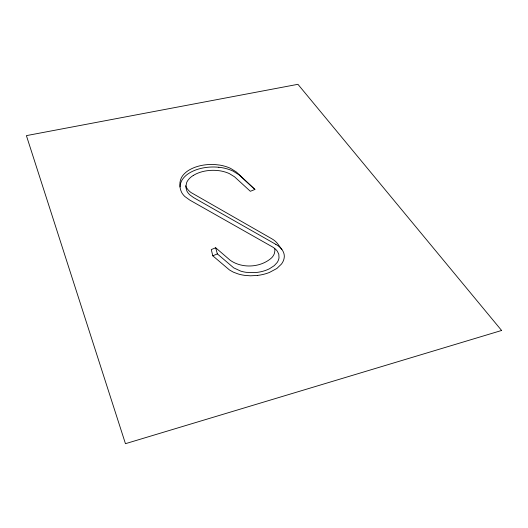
<?xml version="1.0" encoding="UTF-8"?>
<svg xmlns="http://www.w3.org/2000/svg" width="528" height="528" viewBox="0 0 528 528"><rect width="100%" height="100%" fill="white"/><g stroke="black" fill="none" stroke-linecap="round" stroke-linejoin="round"><path stroke-width="0.79" d="M193.274 175.435L191.796 176.444A25.318 15.576 -0.3 0 0 189.842 178.101L188.74 179.289A27.39 16.87 -0.2 0 0 186.707 182.444L185.764 186.912L186.886 191.024A25.397 15.622 -0.3 0 0 189.941 194.944L193.723 197.663L275.847 244.358M274.639 248.404L274.923 250.569L274.408 253.394A22.018 14.817 2.3 0 1 271.709 257.763C260.766 267.683 242.213 268.778 230.201 260.258L215.668 247.764L211.286 249.572L212.784 255.803L217.358 253.902L233.739 267.874L240.768 271.128A26.677 18.084 2.2 0 0 246.272 272.342L255.598 272.567A30.677 20.717 2.1 0 0 269.432 268.778L274.256 265.65L277.127 262.541A21.397 14.52 2.6 0 0 277.926 261.188A21.806 14.797 2.6 0 0 279.008 257.684L278.804 254.252L277.325 251.216A18.678 12.679 2.8 0 0 272.078 246.701L189.737 200.066L184.906 196.561A30.888 18.995 -0.3 0 1 181.612 192.37C179.441 187.935 179.131 182.252 181.368 177.778A31.931 19.562 -0.2 0 1 183.902 174.233L185.242 172.907A29.416 17.998 -0.3 0 1 187.565 171.059L188.417 170.491A31.964 19.595 -0.2 0 1 218.269 164.921L219.496 165.059A29.746 18.196 -0.2 0 1 223.073 165.772L225.37 166.406A32.314 19.813 -0.3 0 1 230.657 168.425L236.425 172.049L254.905 189.46L250.345 191.294L234.551 176.821L229.456 173.659A27.911 17.2 -0.2 0 0 224.783 171.91L222.75 171.369A25.747 15.833 -0.1 0 0 219.595 170.768A27.773 17.114 -0.2 0 0 193.314 175.454M257.585 275.425L250.477 275.814L244.801 275.378A32.201 21.806 2.1 0 1 238.082 273.926L233.35 272.158L229.502 269.986L212.784 255.803M218.849 167.264L221.404 167.6A31.099 19.127 -0.1 0 1 225.139 168.346L227.542 169A33.627 20.717 -0.2 0 1 233.059 171.105L239.078 174.887L254.905 189.46M257.578 275.425A37.541 25.298 2 0 0 269.432 272.461L276.87 268.468L281.437 264.092A26.42 17.912 2.6 0 0 284.295 256.872L284.302 256.021A21.549 14.612 2.9 0 0 281.893 249.506L277.576 243.672A22.084 14.863 2.6 0 0 271.735 238.735L191.07 192.562A24.314 14.883 -0.3 0 1 186.793 188.027L185.81 185.777M215.668 247.764L217.358 253.902M180.081 186.945L180.358 183.982L181.546 180.926A33.185 20.44 -0.2 0 1 184.193 177.223L185.592 175.831A30.749 18.916 -0.3 0 1 188.021 173.903L189.849 172.735A33.713 20.783 -0.2 0 1 218.843 167.29M275.834 244.372A22.598 15.332 2.9 0 1 281.919 249.493M501.6 330.475L125.459 443.685L26.4 135.63L297.931 84.315L501.6 330.475"/></g></svg>
